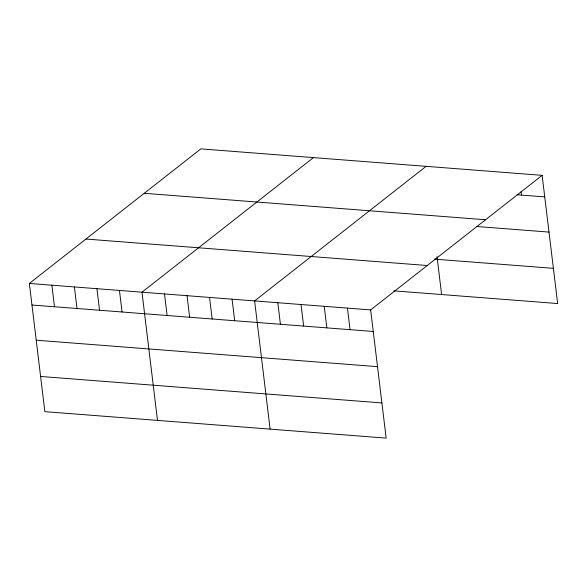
<?xml version="1.0" encoding="UTF-8"?>
<svg xmlns="http://www.w3.org/2000/svg" width="587" height="587" viewBox="0 0 587 587"><rect width="100%" height="100%" fill="white"/><g stroke="black" fill="none" stroke-linecap="round" stroke-linejoin="round"><path stroke-width="0.88" d="M542.139 175.344L370.646 309.921L386.158 438.122L44.861 411.656L29.35 283.455L200.842 148.878L542.139 175.344L557.65 303.545L393.855 290.844M313.465 157.609L141.981 292.194L157.492 420.387M426.096 166.348L254.604 300.926L270.123 429.119M517.074 194.752L544.743 196.894M144.248 193.292L485.544 219.758M476.703 226.487L549.006 232.092M434.644 259.138L553.394 268.347M85.944 239.048L427.241 265.515M29.35 283.455L370.646 309.921M31.955 305.013L373.259 331.479M36.218 340.203L377.514 366.67M40.606 376.465L381.902 402.931M521.102 191.509L521.535 195.097M437.022 256.629L441.607 294.542M347.438 308.124L350.05 329.674M324.229 306.326L326.842 327.876M301.021 304.528L303.633 326.078M277.812 302.723L280.425 324.281M232.078 299.179L234.69 320.729M209.552 297.433L212.164 318.983M187.033 295.687L189.638 317.237M164.507 293.94L167.112 315.49M119.455 290.448L122.059 311.998M96.928 288.701L99.533 310.252M74.402 286.955L77.007 308.505M51.876 285.209L54.481 306.759"/></g></svg>
